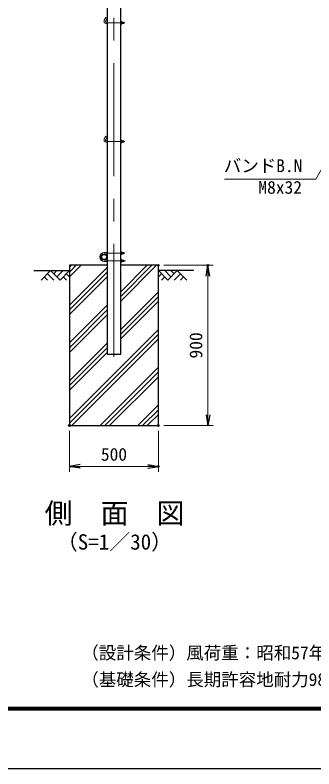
# Model space of a CAD drawing. Units: millimetres, scale not verified. Extents: x -6300 to 6300, y -4455 to 4455.
# Drawn here: x -871 to 810, y -4455 to -218 of the extents above; entities that cross this region are included whole.
import ezdxf
from ezdxf.enums import TextEntityAlignment as Align

# ---------------------------------------------------------------- set-up
doc = ezdxf.new("R2010")
doc.units = ezdxf.units.MM
doc.header["$LTSCALE"] = 20
doc.header["$PDMODE"] = 32
doc.header["$PDSIZE"] = 10
doc.linetypes.add('USER1', pattern=[50.8, 31.75, -6.35, 6.35, -6.35])
for name, color, linetype, lineweight in [('0-0_D-STR1', 1, 'Continuous', 25), ('0-1_D-STR3', 3, 'Continuous', 13), ('0-2_D-BMK', 2, 'USER1', 13), ('0-4_D-STR-DIM', 7, 'Continuous', 13), ('0-6_Defpoints', 8, 'Continuous', 25), ('0-7_D-DCR-HCH', 7, 'Continuous', 13), ('0-8_D-STR4', 7, 'Continuous', 25), ('0-9_D-BGD', 7, 'Continuous', 25), ('0-A_D-STR-TXT', 7, 'Continuous', 13), ('0-B_D-TTL-TXT', 7, 'Continuous', 25), ('0-C_D-TTL', 7, 'Continuous', 25)]:
    doc.layers.add(name, color=color, linetype=linetype, lineweight=lineweight)
doc.layers.add('0-5_0', color=7, linetype='Continuous')
doc.styles.add('ＭＳ ゴシック', font='')
doc.styles.get('ＭＳ ゴシック').set_extended_font_data('MS Gothic')

# ---------------------------------------------------------------- blocks, each defined once
blk = doc.blocks.new('_Open')
at = {"layer": '0-5_0'}
blk.add_line((-20, 3.333), (0, 0), dxfattribs=at)
blk.add_lwpolyline([(-20, -3.333), (0, 0), (-20, 0)], dxfattribs=at)

msp = doc.modelspace()

# ---------------------------------------------------------------- linework, layer by layer
at = {"layer": '0-0_D-STR1'}
msp.add_lwpolyline([(-352.88, 2422.34), (-352.88, -2124.66), (-276.58, -2124.66), (-276.58, 2422.34)], dxfattribs=at)
for radius in [17, 14.7]:
    msp.add_circle((-369.88, -1577.66), radius, dxfattribs=at)
at = {"layer": '0-1_D-STR3'}
for p, q in [((-359.81, -232.07), (-368.81, -247.66)), ((-359.81, -232.07), (-368.81, -247.66)), ((-352.88, -236.07), (-361.88, -251.66)), ((-352.88, -236.07), (-361.88, -251.66)), ((-352.88, -236.07), (-359.81, -232.07)), ((-352.88, -236.07), (-359.81, -232.07)), ((-276.58, -254.16), (-276.58, -269.16)), ((-276.58, -254.16), (-270.78, -254.16)), ((-276.58, -254.16), (-276.58, -269.16)), ((-276.58, -254.16), (-270.78, -254.16)), ((-358.41, -257.66), (-352.88, -257.66)), ((-358.41, -257.66), (-352.88, -257.66)), ((-358.41, -265.66), (-352.88, -265.66)), ((-358.41, -265.66), (-352.88, -265.66)), ((-270.78, -257.91), (-276.58, -257.91)), ((-270.78, -257.91), (-276.58, -257.91)), ((-270.78, -265.41), (-276.58, -265.41)), ((-270.78, -265.41), (-276.58, -265.41)), ((-276.58, -269.16), (-270.78, -269.16)), ((-276.58, -269.16), (-270.78, -269.16)), ((-270.08, -255.74), (-270.08, -267.31)), ((-270.08, -255.74), (-270.08, -267.31)), ((-270.08, -257.66), (-259.61, -257.66)), ((-270.08, -257.66), (-259.61, -257.66)), ((-270.08, -258.36), (-258.91, -258.36)), ((-270.08, -258.36), (-258.91, -258.36)), ((-270.08, -264.96), (-258.91, -264.96)), ((-270.08, -264.96), (-258.91, -264.96)), ((-270.08, -265.66), (-259.61, -265.66)), ((-270.08, -265.66), (-259.61, -265.66)), ((-259.61, -257.66), (-259.61, -265.66)), ((-258.41, -258.86), (-259.61, -257.66)), ((-259.61, -265.66), (-258.41, -264.46)), ((-259.61, -265.66), (-258.41, -264.46)), ((-258.41, -258.86), (-258.41, -264.46)), ((-258.41, -258.86), (-258.41, -264.46)), ((-258.41, -258.86), (-258.41, -264.46)), ((-258.41, -258.86), (-258.41, -264.46)), ((-359.81, -899.07), (-368.81, -914.66)), ((-359.81, -899.07), (-368.81, -914.66)), ((-352.88, -903.07), (-361.88, -918.66)), ((-352.88, -903.07), (-361.88, -918.66)), ((-352.88, -903.07), (-359.81, -899.07)), ((-352.88, -903.07), (-359.81, -899.07)), ((-358.41, -924.66), (-352.88, -924.66)), ((-358.41, -924.66), (-352.88, -924.66)), ((-276.58, -921.16), (-276.58, -936.16)), ((-276.58, -921.16), (-270.78, -921.16)), ((-276.58, -921.16), (-276.58, -936.16)), ((-276.58, -921.16), (-270.78, -921.16)), ((-270.78, -924.91), (-276.58, -924.91)), ((-270.78, -924.91), (-276.58, -924.91)), ((-270.08, -922.74), (-270.08, -934.31)), ((-270.08, -922.74), (-270.08, -934.31)), ((-270.08, -924.66), (-259.61, -924.66)), ((-270.08, -924.66), (-259.61, -924.66)), ((-270.08, -925.36), (-258.91, -925.36)), ((-270.08, -925.36), (-258.91, -925.36)), ((-270.08, -931.96), (-258.91, -931.96)), ((-270.08, -931.96), (-258.91, -931.96)), ((-259.61, -924.66), (-259.61, -932.66)), ((-258.41, -925.86), (-259.61, -924.66)), ((-259.61, -932.66), (-258.41, -931.46)), ((-259.61, -932.66), (-258.41, -931.46)), ((-258.41, -925.86), (-258.41, -931.46)), ((-258.41, -925.86), (-258.41, -931.46)), ((-258.41, -925.86), (-258.41, -931.46)), ((-258.41, -925.86), (-258.41, -931.46)), ((-358.41, -932.66), (-352.88, -932.66)), ((-358.41, -932.66), (-352.88, -932.66)), ((-270.78, -932.41), (-276.58, -932.41)), ((-270.78, -932.41), (-276.58, -932.41)), ((-276.58, -936.16), (-270.78, -936.16)), ((-276.58, -936.16), (-270.78, -936.16)), ((-270.08, -932.66), (-259.61, -932.66)), ((-270.08, -932.66), (-259.61, -932.66)), ((-368.88, -1551.66), (-352.88, -1551.66)), ((-368.88, -1559.66), (-352.88, -1559.66)), ((-276.58, -1548.16), (-270.78, -1548.16)), ((-276.58, -1548.16), (-276.58, -1563.16)), ((-270.78, -1551.91), (-276.58, -1551.91)), ((-270.78, -1559.41), (-276.58, -1559.41)), ((-276.58, -1563.16), (-270.78, -1563.16)), ((-270.08, -1549.74), (-270.08, -1561.31)), ((-270.08, -1551.66), (-260.08, -1551.66)), ((-270.08, -1552.36), (-259.38, -1552.36)), ((-270.08, -1558.96), (-259.38, -1558.96)), ((-270.08, -1559.66), (-260.08, -1559.66)), ((-260.08, -1559.66), (-258.88, -1558.46)), ((-258.88, -1552.86), (-258.88, -1558.46)), ((-368.88, -1595.66), (-352.88, -1595.66)), ((-368.88, -1603.66), (-352.88, -1603.66)), ((-270.78, -1595.91), (-276.58, -1595.91)), ((-270.78, -1603.41), (-276.58, -1603.41)), ((-276.58, -1607.16), (-270.78, -1607.16)), ((-270.08, -1605.58), (-270.08, -1594.01)), ((-270.08, -1595.66), (-260.08, -1595.66)), ((-270.08, -1596.36), (-259.38, -1596.36)), ((-270.08, -1602.96), (-259.38, -1602.96)), ((-270.08, -1603.66), (-260.08, -1603.66)), ((-260.08, -1603.66), (-258.88, -1602.46)), ((-258.88, -1596.86), (-258.88, -1602.46))]:
    msp.add_line(p, q, dxfattribs=at)
for points in [[(-258.41, -258.86), (-259.61, -257.66), (-259.61, -265.66)], [(-258.41, -925.86), (-259.61, -924.66), (-259.61, -932.66)], [(-258.88, -1552.86), (-260.08, -1551.66), (-260.08, -1559.66)], [(-276.58, -1607.16), (-276.58, -1592.16), (-270.78, -1592.16)], [(-258.88, -1596.86), (-260.08, -1595.66), (-260.08, -1603.66)]]:
    msp.add_lwpolyline(points, dxfattribs=at)
for centre, radius, start, end in [((-358.41, -253.66), 12, 150, 270), ((-358.41, -253.66), 12, 150, 270), ((-358.41, -253.66), 4, 150, 270), ((-358.41, -253.66), 4, 150, 270), ((-272.88, -256.04), 2.81, 318.21899, 41.78101), ((-272.88, -256.04), 2.81, 318.21899, 41.78101), ((-280.47, -261.66), 10.39, 338.85295, 21.14705), ((-280.47, -261.66), 10.39, 338.85295, 21.14705), ((-272.94, -267.29), 2.86, 319.0514, 40.9486), ((-272.94, -267.29), 2.86, 319.0514, 40.9486), ((-358.41, -920.66), 12, 150, 270), ((-358.41, -920.66), 12, 150, 270), ((-358.41, -920.66), 4, 150, 270), ((-358.41, -920.66), 4, 150, 270), ((-272.88, -923.04), 2.81, 318.21899, 41.78101), ((-272.88, -923.04), 2.81, 318.21899, 41.78101), ((-280.47, -928.66), 10.39, 338.85295, 21.14705), ((-280.47, -928.66), 10.39, 338.85295, 21.14705), ((-272.94, -934.29), 2.86, 319.0514, 40.9486), ((-272.94, -934.29), 2.86, 319.0514, 40.9486), ((-368.88, -1577.66), 26, 90, 270), ((-368.88, -1577.66), 18, 90, 270), ((-368.88, -1577.66), 18, 90, 270), ((-272.88, -1550.04), 2.81, 318.21899, 41.78101), ((-280.47, -1555.66), 10.39, 338.85295, 21.14705), ((-272.94, -1561.29), 2.86, 319.0514, 40.9486), ((-272.94, -1594.04), 2.86, 319.0514, 40.9486), ((-280.47, -1599.66), 10.39, 338.85295, 21.14705), ((-272.88, -1605.29), 2.81, 318.21899, 41.78101)]:
    msp.add_arc(centre, radius, start, end, dxfattribs=at)
at = {"layer": '0-2_D-BMK'}
for p, q in [((-314.73, -2139.66), (-314.73, 2445.34)), ((-352.88, -261.66), (-253.52, -261.66)), ((-352.88, -928.66), (-253.52, -928.66)), ((-352.88, -1555.66), (-253.48, -1555.66)), ((-352.88, -1599.66), (-249.28, -1599.66))]:
    msp.add_line(p, q, dxfattribs=at)
at = {"layer": '0-4_D-STR-DIM'}
for p, q in [((-34.73, -1624.66), (244.29, -1624.66)), ((214.29, -2464.66), (214.29, -1684.66)), ((-34.73, -2524.66), (244.29, -2524.66)), ((-564.73, -2554.66), (-564.73, -2784.66)), ((-64.73, -2554.66), (-64.73, -2784.66)), ((-504.73, -2754.66), (-124.73, -2754.66))]:
    msp.add_line(p, q, dxfattribs=at)
at = {"layer": '0-6_Defpoints'}
for p in [(-64.73, -1624.66), (214.29, -1624.66), (-564.73, -2524.66), (-64.73, -2524.66), (-64.73, -2754.66)]:
    msp.add_point(p, dxfattribs=at)
at = {"layer": '0-7_D-DCR-HCH'}
for p, q in [((-564.73, -1689.72), (-499.67, -1624.66)), ((-564.73, -1663.2), (-526.19, -1624.66)), ((-564.73, -1636.68), (-552.7, -1624.66)), ((-564.73, -1848.82), (-352.88, -1636.97)), ((-276.58, -1825.83), (-75.41, -1624.66)), ((-276.58, -1799.31), (-101.92, -1624.66)), ((-276.58, -1772.8), (-128.44, -1624.66)), ((-671.15, -1654.66), (-724.36, -1707.87)), ((-706.63, -1690.13), (-688.81, -1707.87)), ((-688.89, -1672.4), (-653.25, -1707.87)), ((-671.15, -1654.66), (-617.94, -1707.87)), ((-653.41, -1672.4), (-635.68, -1654.66)), ((-635.68, -1690.13), (-600.2, -1654.66)), ((-617.94, -1707.87), (-564.73, -1654.66)), ((-600.2, -1690.13), (-582.38, -1707.87)), ((-582.46, -1672.4), (-564.73, -1690.05)), ((-564.73, -1875.33), (-352.88, -1663.48)), ((-564.73, -1901.85), (-352.88, -1690)), ((-11.52, -1707.87), (-64.73, -1654.66)), ((-46.99, -1672.4), (-64.73, -1690.05)), ((-29.25, -1690.13), (-47.07, -1707.87)), ((6.22, -1690.13), (-29.25, -1654.66)), ((41.7, -1654.66), (-11.52, -1707.87)), ((24.05, -1672.49), (6.22, -1654.66)), ((59.43, -1672.4), (23.8, -1707.87)), ((41.7, -1654.66), (94.91, -1707.87)), ((77.17, -1690.13), (59.35, -1707.87)), ((-276.58, -1984.93), (-64.73, -1773.08)), ((-276.58, -2011.45), (-64.73, -1799.6)), ((-564.73, -2060.95), (-352.88, -1849.1)), ((-276.58, -2037.96), (-64.73, -1826.11)), ((-564.73, -2087.46), (-352.88, -1875.61)), ((-564.73, -2113.98), (-352.88, -1902.13)), ((-564.73, -2485.21), (-64.73, -1985.21)), ((-564.73, -2511.73), (-64.73, -2011.73)), ((-564.73, -2273.08), (-352.88, -2061.23)), ((-551.14, -2524.66), (-64.73, -2038.24)), ((-564.73, -2299.6), (-352.88, -2087.75)), ((-564.73, -2326.11), (-352.88, -2114.26)), ((-392.04, -2524.66), (-64.73, -2197.34)), ((-365.53, -2524.66), (-64.73, -2223.86)), ((-339.01, -2524.66), (-64.73, -2250.38)), ((-179.91, -2524.66), (-64.73, -2409.48)), ((-153.4, -2524.66), (-64.73, -2435.99)), ((-126.88, -2524.66), (-64.73, -2462.51))]:
    msp.add_line(p, q, dxfattribs=at)
at = {"layer": '0-8_D-STR4'}
msp.add_line((-64.73, -1624.66), (-276.58, -1624.66), dxfattribs=at)
msp.add_lwpolyline([(-352.88, -1624.66), (-564.73, -1624.66), (-564.73, -2524.66), (-64.73, -2524.66), (-64.73, -1624.66)], dxfattribs=at)
at = {"layer": '0-9_D-BGD'}
for p, q in [((-764.73, -1654.66), (-564.73, -1654.66)), ((135.27, -1654.66), (-64.73, -1654.66))]:
    msp.add_line(p, q, dxfattribs=at)
at = {"layer": '0-A_D-STR-TXT'}
msp.add_lwpolyline([(307.97, -1139.95), (820.65, -1139.95), (915.74, -978.27)], dxfattribs=at)
at = {"layer": '0-C_D-TTL', "color": 2}
msp.add_lwpolyline([(-6299.52, 4455.34), (6300.48, 4455.34), (6300.48, -4454.66), (-6299.52, -4454.66)], close=True, dxfattribs=at)
at = {"layer": '0-C_D-TTL'}
for points in [[(-5894.52, 4125.34), (5895.48, 4125.34), (5895.48, -4124.66), (-5894.52, -4124.66)], [(-5890.77, 4121.59), (5891.73, 4121.59), (5891.73, -4120.91), (-5890.77, -4120.91)], [(-5887.02, 4117.84), (5887.98, 4117.84), (5887.98, -4117.16), (-5887.02, -4117.16)], [(-5883.27, 4114.09), (5884.23, 4114.09), (5884.23, -4113.41), (-5883.27, -4113.41)], [(-5879.52, 4110.34), (5880.48, 4110.34), (5880.48, -4109.66), (-5879.52, -4109.66)]]:
    msp.add_lwpolyline(points, close=True, dxfattribs=at)

# ---------------------------------------------------------------- block references
at = {"layer": '0-4_D-STR-DIM', "xscale": 3, "yscale": 3}
for p, rotation in [((214.29, -1624.66), 90), ((214.29, -2524.66), 270), ((-564.73, -2754.66), 180)]:
    msp.add_blockref('_Open', p, dxfattribs=dict(at, rotation=rotation))
msp.add_blockref('_Open', (-64.73, -2754.66), dxfattribs=at)

# ---------------------------------------------------------------- texts
at = {"layer": '0-4_D-STR-DIM', "style": 'ＭＳ ゴシック'}
msp.add_text('900', height=72.14, rotation=90, dxfattribs=at).set_placement((204.16, -2148.35), align=Align.BOTTOM_LEFT)
msp.add_text('500', height=72.14, dxfattribs=at).set_placement((-388.04, -2744.54), align=Align.BOTTOM_LEFT)
at = {"layer": '0-A_D-STR-TXT', "style": 'ＭＳ ゴシック'}
for s, p in [('バンドB.N', (303.02, -1122.59)), ('M8x32', (497.94, -1244.12))]:
    msp.add_text(s, height=72.14, dxfattribs=at).set_placement(p, align=Align.BOTTOM_LEFT)
at = {"layer": '0-B_D-TTL-TXT', "style": 'ＭＳ ゴシック'}
for s, height, p in [('側\u3000面\u3000図', 115.4, (-704.57, -3110.42)), ('（S=1／30）', 86.66, (-636.35, -3248.38)), ('（設計条件）風荷重：昭和57年改正 建築基準法・同施行令に基づく風圧力に準拠。', 72.14, (-498.19, -3860.06)), ('（基礎条件）長期許容地耐力98kN/m の場合。', 72.14, (-498.19, -4010.06))]:
    msp.add_text(s, height=height, dxfattribs=at).set_placement(p, align=Align.BOTTOM_LEFT)

doc.saveas('drawing.dxf')
